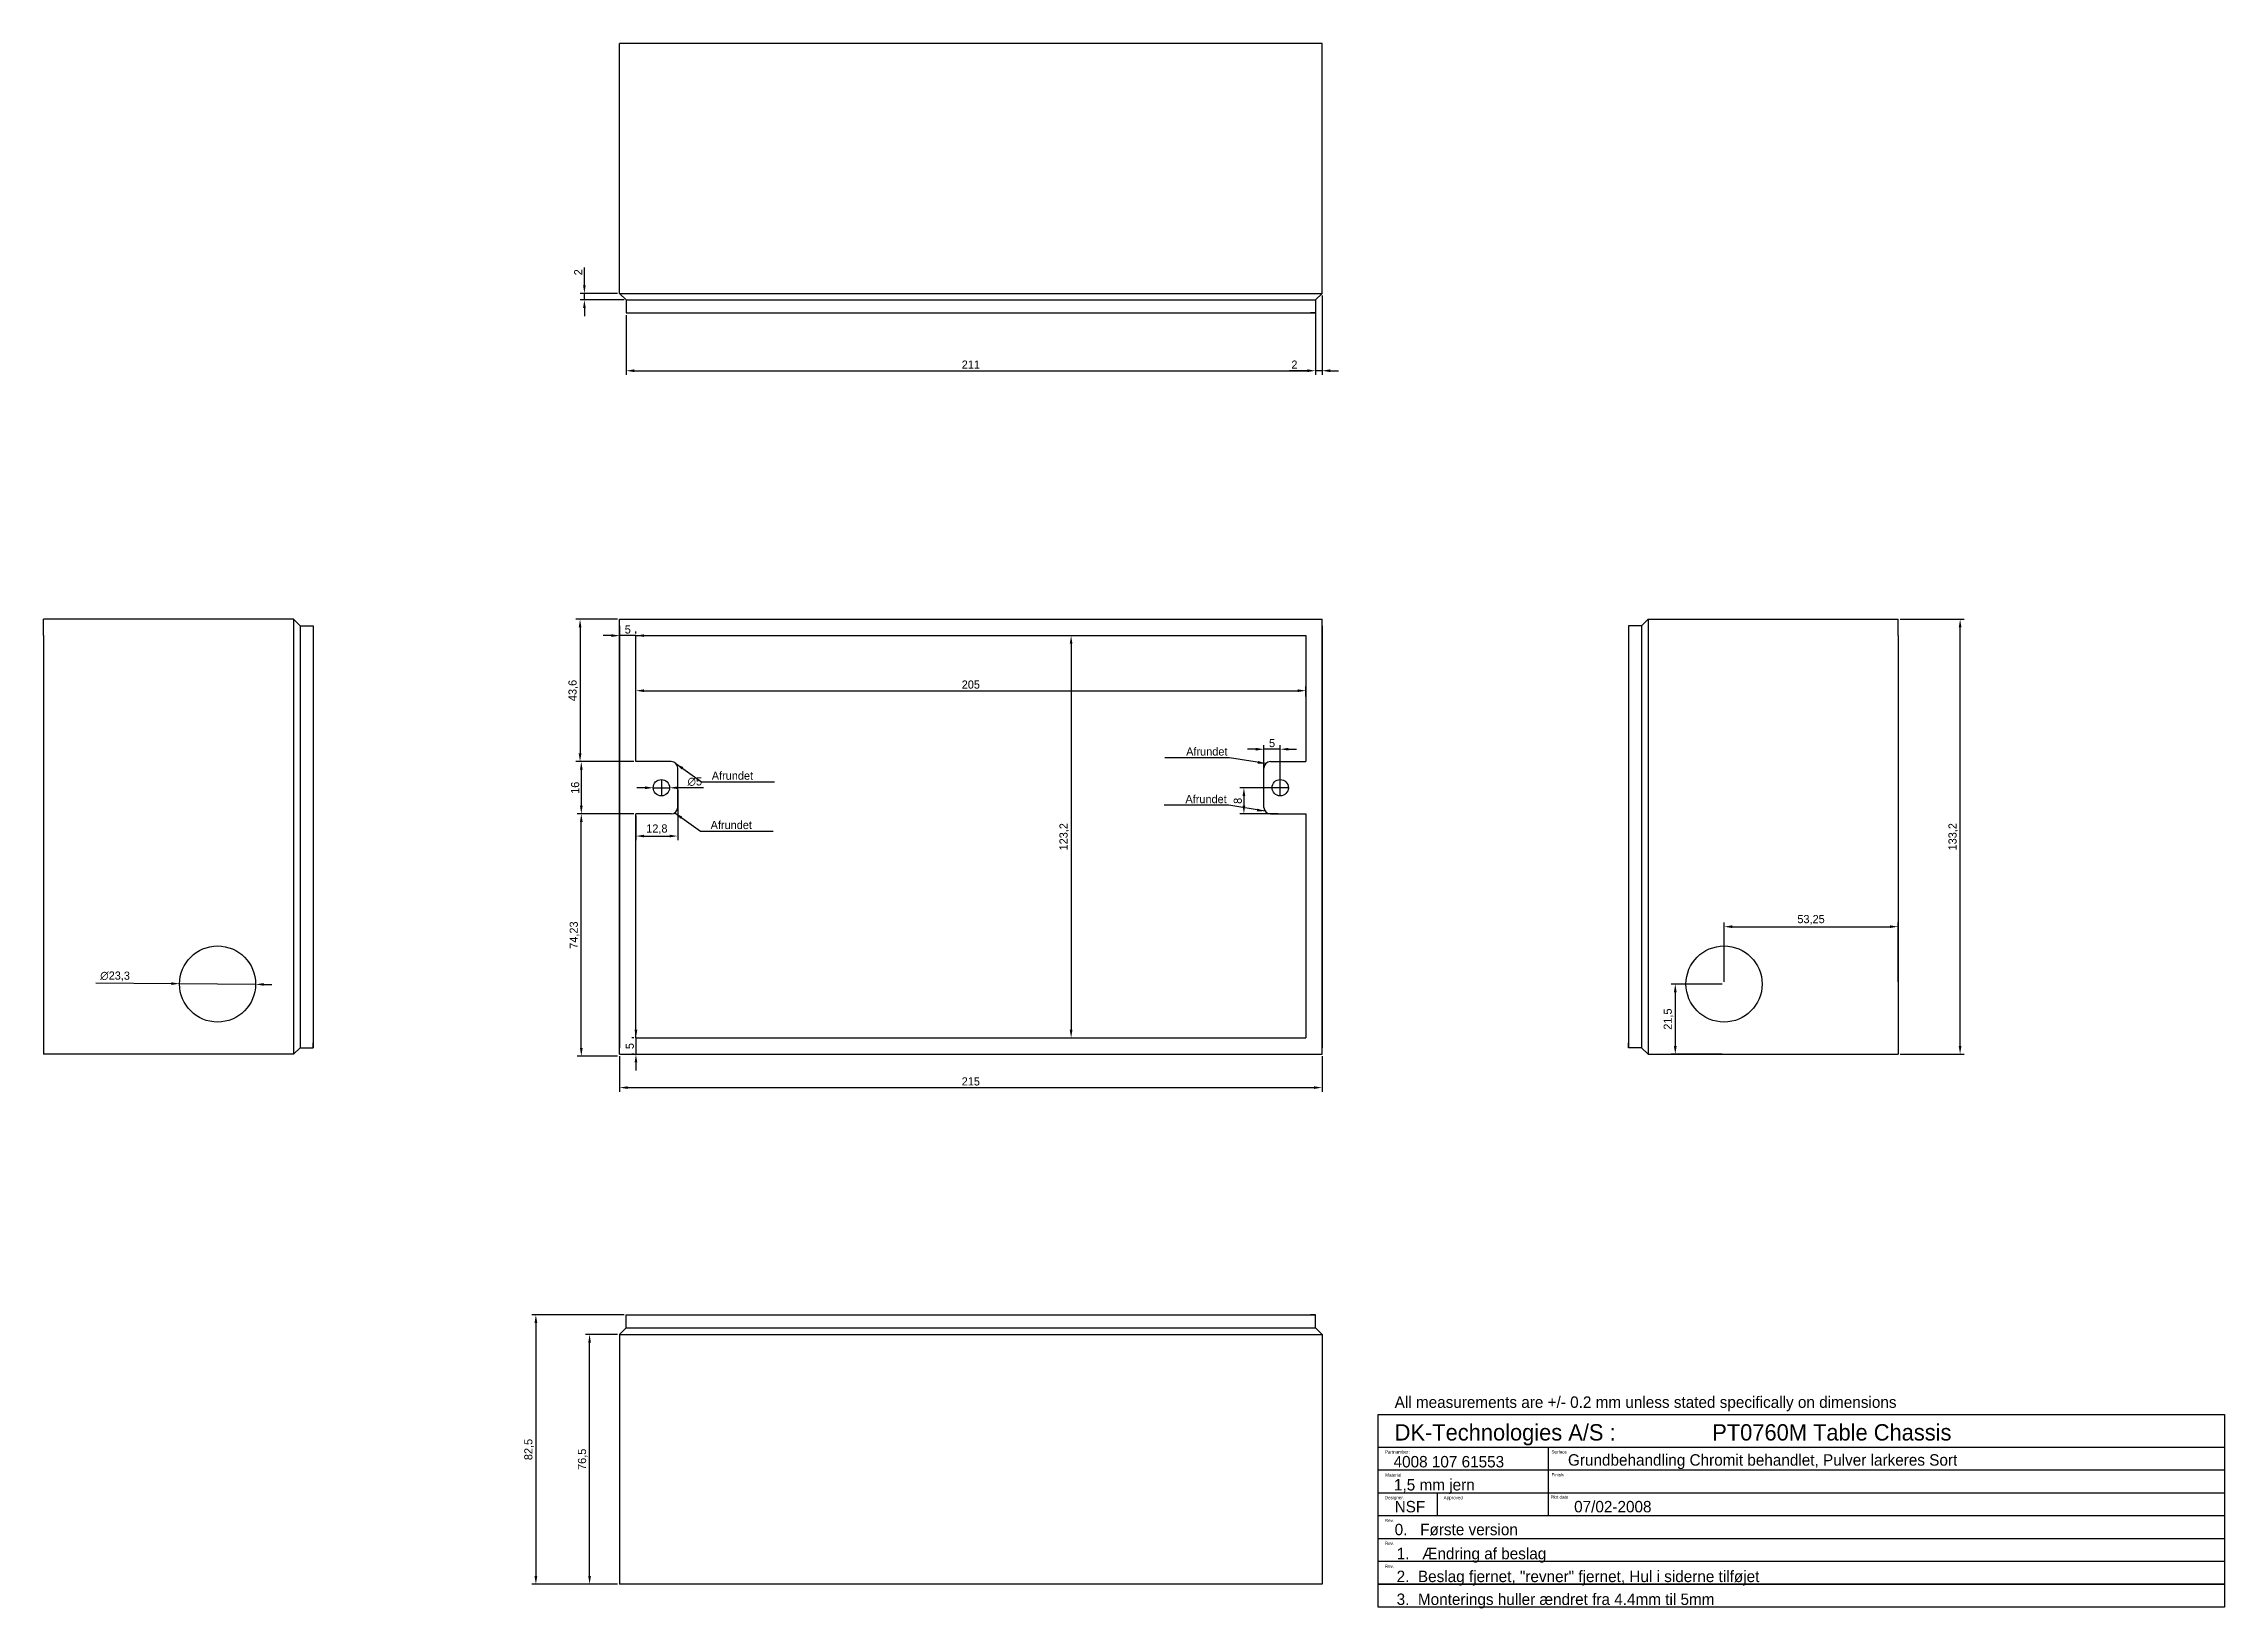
# Model space of a CAD drawing. Header units: millimetres. Extents: x 51 to 718, y -131 to 349.
import ezdxf

# ---------------------------------------------------------------- set-up
doc = ezdxf.new("R2010")
doc.units = ezdxf.units.MM
for name, color, linetype in [('Dementions', 84, 'Continuous'), ('Descriptive Text', 8, 'Continuous'), ('Desktop Cabinet', 7, 'Continuous')]:
    doc.layers.add(name, color=color, linetype=linetype)
doc.dimstyles.new('ISO-25', dxfattribs={"dimtxt": 2.5, "dimasz": 2.5, "dimexe": 1.25, "dimexo": 0.625, "dimtad": 1, "dimtxsty": 'Standard', "dimcen": 2.5, "dimazin": 0, "dimtfac": 1, "dimtmove": 0, "dimatfit": 3, "dimfxl": 0, "dimarcsym": 0})

# ---------------------------------------------------------------- blocks, each defined once
blk = doc.blocks.new('*D27')
at = {"layer": 'Dementions', "color": 0, "lineweight": -2}
for p, q in [((227.12, 38.42), (227.12, 27.57)), ((442.12, 38.42), (442.12, 27.57)), ((229.62, 28.82), (439.62, 28.82))]:
    blk.add_line(p, q, dxfattribs=at)
at = {"layer": 'Dementions', "color": 0}
for points in [[(229.62, 29.24), (229.62, 28.41), (227.12, 28.82)], [(439.62, 29.24), (439.62, 28.41), (442.12, 28.82)]]:
    blk.add_solid(points, dxfattribs=at)
at = {"layer": 'Dementions', "color": 0, "insert": (334.62, 30.7), "char_height": 2.5, "attachment_point": 5}
blk.add_mtext('215', dxfattribs=at)
blk = doc.blocks.new('*D28')
at = {"layer": 'Dementions', "color": 0, "lineweight": -2}
for p, q in [((232.12, 46.54), (232.12, 49.04)), ((231.49, 44.04), (230.87, 44.04)), ((232.12, 44.04), (232.12, 39.04)), ((231.49, 39.04), (230.87, 39.04)), ((232.12, 36.54), (232.12, 34.04))]:
    blk.add_line(p, q, dxfattribs=at)
at = {"layer": 'Dementions', "color": 0}
for points in [[(231.7, 46.54), (232.53, 46.54), (232.12, 44.04)], [(231.7, 36.54), (232.53, 36.54), (232.12, 39.04)]]:
    blk.add_solid(points, dxfattribs=at)
at = {"layer": 'Dementions', "color": 0, "insert": (230.24, 41.54), "char_height": 2.5, "attachment_point": 5, "rotation": 90}
blk.add_mtext('5', dxfattribs=at)
blk = doc.blocks.new('*D29')
at = {"layer": 'Dementions', "color": 0, "lineweight": -2}
for p, q in [((224.62, 167.24), (222.12, 167.24)), ((227.12, 167.87), (227.12, 168.49)), ((232.12, 167.24), (227.12, 167.24)), ((232.12, 167.87), (232.12, 168.49)), ((234.62, 167.24), (237.12, 167.24))]:
    blk.add_line(p, q, dxfattribs=at)
at = {"layer": 'Dementions', "color": 0}
for points in [[(224.62, 167.66), (224.62, 166.83), (227.12, 167.24)], [(234.62, 167.66), (234.62, 166.83), (232.12, 167.24)]]:
    blk.add_solid(points, dxfattribs=at)
at = {"layer": 'Dementions', "color": 0, "insert": (229.62, 169.12), "char_height": 2.5, "attachment_point": 5}
blk.add_mtext('5', dxfattribs=at)
blk = doc.blocks.new('*D30')
at = {"layer": 'Dementions', "color": 0, "lineweight": -2}
for p, q in [((231.49, 112.64), (214.14, 112.64)), ((215.39, 40.92), (215.39, 110.14)), ((226.49, 38.42), (214.14, 38.42))]:
    blk.add_line(p, q, dxfattribs=at)
at = {"layer": 'Dementions', "color": 0}
for points in [[(214.98, 110.14), (215.81, 110.14), (215.39, 112.64)], [(214.98, 40.92), (215.81, 40.92), (215.39, 38.42)]]:
    blk.add_solid(points, dxfattribs=at)
at = {"layer": 'Dementions', "color": 0, "insert": (213.31, 75.53), "char_height": 2.5, "attachment_point": 5, "rotation": 90}
blk.add_mtext('74,23', dxfattribs=at)
blk = doc.blocks.new('*D31')
at = {"layer": 'Dementions', "color": 0, "lineweight": -2}
for p, q in [((226.49, 172.24), (213.76, 172.24)), ((215.01, 169.74), (215.01, 131.14)), ((231.49, 128.64), (213.76, 128.64))]:
    blk.add_line(p, q, dxfattribs=at)
at = {"layer": 'Dementions', "color": 0}
for points in [[(214.6, 169.74), (215.43, 169.74), (215.01, 172.24)], [(214.6, 131.14), (215.43, 131.14), (215.01, 128.64)]]:
    blk.add_solid(points, dxfattribs=at)
at = {"layer": 'Dementions', "color": 0, "insert": (212.93, 150.44), "char_height": 2.5, "attachment_point": 5, "rotation": 90}
blk.add_mtext('43,6', dxfattribs=at)
blk = doc.blocks.new('*D32')
at = {"layer": 'Dementions', "color": 0, "lineweight": -2}
for p, q in [((230.87, 128.64), (214.14, 128.64)), ((215.39, 126.14), (215.39, 115.14)), ((231.49, 112.64), (214.14, 112.64))]:
    blk.add_line(p, q, dxfattribs=at)
at = {"layer": 'Dementions', "color": 0}
for points in [[(214.98, 126.14), (215.81, 126.14), (215.39, 128.64)], [(214.98, 115.14), (215.81, 115.14), (215.39, 112.64)]]:
    blk.add_solid(points, dxfattribs=at)
at = {"layer": 'Dementions', "color": 0, "insert": (213.52, 120.64), "char_height": 2.5, "attachment_point": 5, "rotation": 90}
blk.add_mtext('16', dxfattribs=at)
blk = doc.blocks.new('*D33')
at = {"layer": 'Dementions', "color": 0, "lineweight": -2}
for p, q in [((244.92, 120.02), (244.92, 104.61)), ((232.12, 112.02), (232.12, 104.61)), ((234.62, 105.86), (242.42, 105.86))]:
    blk.add_line(p, q, dxfattribs=at)
at = {"layer": 'Dementions', "color": 0}
for points in [[(234.62, 106.27), (234.62, 105.44), (232.12, 105.86)], [(242.42, 106.27), (242.42, 105.44), (244.92, 105.86)]]:
    blk.add_solid(points, dxfattribs=at)
at = {"layer": 'Dementions', "color": 0, "insert": (238.52, 107.94), "char_height": 2.5, "attachment_point": 5}
blk.add_mtext('12,8', dxfattribs=at)
blk = doc.blocks.new('*D34')
at = {"layer": 'Dementions', "color": 0, "lineweight": -2}
for p, q in [((424.32, 121.27), (424.32, 133.7)), ((429.32, 121.27), (429.32, 133.7)), ((421.82, 132.45), (419.32, 132.45)), ((429.32, 132.45), (424.32, 132.45)), ((431.82, 132.45), (434.32, 132.45))]:
    blk.add_line(p, q, dxfattribs=at)
at = {"layer": 'Dementions', "color": 0}
for points in [[(421.82, 132.87), (421.82, 132.03), (424.32, 132.45)], [(431.82, 132.87), (431.82, 132.03), (429.32, 132.45)]]:
    blk.add_solid(points, dxfattribs=at)
at = {"layer": 'Dementions', "color": 0, "insert": (426.82, 134.32), "char_height": 2.5, "attachment_point": 5}
blk.add_mtext('5', dxfattribs=at)
blk = doc.blocks.new('*D35')
at = {"layer": 'Dementions', "color": 0, "lineweight": -2}
for p, q in [((428.69, 120.64), (416.95, 120.64)), ((418.2, 118.14), (418.2, 115.14)), ((428.69, 112.64), (416.95, 112.64))]:
    blk.add_line(p, q, dxfattribs=at)
at = {"layer": 'Dementions', "color": 0}
for points in [[(417.79, 118.14), (418.62, 118.14), (418.2, 120.64)], [(417.79, 115.14), (418.62, 115.14), (418.2, 112.64)]]:
    blk.add_solid(points, dxfattribs=at)
at = {"layer": 'Dementions', "color": 0, "insert": (416.33, 116.64), "char_height": 2.5, "attachment_point": 5, "rotation": 90}
blk.add_mtext('8', dxfattribs=at)
blk = doc.blocks.new('*D38')
at = {"layer": 'Dementions', "color": 0, "lineweight": -2}
for p, q in [((232.12, 148.57), (232.12, 151.62)), ((234.62, 150.37), (434.62, 150.37)), ((437.12, 148.57), (437.12, 151.62))]:
    blk.add_line(p, q, dxfattribs=at)
at = {"layer": 'Dementions', "color": 0}
for points in [[(234.62, 150.79), (234.62, 149.95), (232.12, 150.37)], [(434.62, 150.79), (434.62, 149.95), (437.12, 150.37)]]:
    blk.add_solid(points, dxfattribs=at)
at = {"layer": 'Dementions', "color": 0, "insert": (334.62, 152.24), "char_height": 2.5, "attachment_point": 5}
blk.add_mtext('205', dxfattribs=at)
blk = doc.blocks.new('*D39')
at = {"layer": 'Dementions', "color": 0, "lineweight": -2}
for p, q in [((362.55, 167.24), (366.56, 167.24)), ((365.31, 164.74), (365.31, 46.54)), ((362.55, 44.04), (366.56, 44.04))]:
    blk.add_line(p, q, dxfattribs=at)
at = {"layer": 'Dementions', "color": 0}
for points in [[(364.89, 164.74), (365.73, 164.74), (365.31, 167.24)], [(364.89, 46.54), (365.73, 46.54), (365.31, 44.04)]]:
    blk.add_solid(points, dxfattribs=at)
at = {"layer": 'Dementions', "color": 0, "insert": (363.23, 105.64), "char_height": 2.5, "attachment_point": 5, "rotation": 90}
blk.add_mtext('123,2', dxfattribs=at)
blk = doc.blocks.new('*D42')
at = {"layer": 'Dementions', "color": 0, "lineweight": -2}
for p, q in [((229.12, 265.42), (229.12, 247.11)), ((440.12, 265.42), (440.12, 247.11)), ((231.62, 248.36), (437.62, 248.36))]:
    blk.add_line(p, q, dxfattribs=at)
at = {"layer": 'Dementions', "color": 0}
for points in [[(231.62, 248.78), (231.62, 247.94), (229.12, 248.36)], [(437.62, 248.78), (437.62, 247.94), (440.12, 248.36)]]:
    blk.add_solid(points, dxfattribs=at)
at = {"layer": 'Dementions', "color": 0, "insert": (334.62, 250.23), "char_height": 2.5, "attachment_point": 5}
blk.add_mtext('211', dxfattribs=at)
blk = doc.blocks.new('*D43')
at = {"layer": 'Dementions', "color": 0, "lineweight": -2}
for p, q in [((564.54, 60.54), (548.99, 60.54)), ((550.24, 58.04), (550.24, 41.54)), ((564.54, 39.04), (548.99, 39.04))]:
    blk.add_line(p, q, dxfattribs=at)
at = {"layer": 'Dementions', "color": 0}
for points in [[(549.82, 58.04), (550.65, 58.04), (550.24, 60.54)], [(549.82, 41.54), (550.65, 41.54), (550.24, 39.04)]]:
    blk.add_solid(points, dxfattribs=at)
at = {"layer": 'Dementions', "color": 0, "insert": (548.15, 49.79), "char_height": 2.5, "attachment_point": 5, "rotation": 90}
blk.add_mtext('21,5', dxfattribs=at)
blk = doc.blocks.new('*D44')
at = {"layer": 'Dementions', "color": 0, "lineweight": -2}
for p, q in [((565.17, 61.17), (565.17, 79.35)), ((567.67, 78.1), (615.92, 78.1)), ((618.42, 61.17), (618.42, 79.35))]:
    blk.add_line(p, q, dxfattribs=at)
at = {"layer": 'Dementions', "color": 0}
for points in [[(567.67, 78.52), (567.67, 77.69), (565.17, 78.1)], [(615.92, 78.52), (615.92, 77.69), (618.42, 78.1)]]:
    blk.add_solid(points, dxfattribs=at)
at = {"layer": 'Dementions', "color": 0, "insert": (591.79, 80.19), "char_height": 2.5, "attachment_point": 5}
blk.add_mtext('53,25', dxfattribs=at)
blk = doc.blocks.new('*D45')
at = {"layer": 'Dementions', "color": 0, "lineweight": -2}
for p, q in [((66.84, 60.87), (89.92, 60.67)), ((115.72, 60.44), (92.42, 60.65)), ((118.22, 60.42), (120.72, 60.4))]:
    blk.add_line(p, q, dxfattribs=at)
at = {"layer": 'Dementions', "color": 0}
for points in [[(89.92, 61.08), (89.91, 60.25), (92.42, 60.65)], [(118.22, 60.84), (118.21, 60.01), (115.72, 60.44)]]:
    blk.add_solid(points, dxfattribs=at)
at = {"layer": 'Dementions', "color": 0, "insert": (72.69, 62.9), "char_height": 2.5, "attachment_point": 5, "rotation": 359.50307}
blk.add_mtext('∅23,3', dxfattribs=at)
blk = doc.blocks.new('*D46')
at = {"layer": 'Dementions', "color": 0, "lineweight": -2}
for p, q in [((440.12, 269.42), (440.12, 247.11)), ((442.12, 271.42), (442.12, 247.11)), ((437.62, 248.36), (432.2, 248.36)), ((442.12, 248.36), (440.12, 248.36)), ((444.62, 248.36), (447.12, 248.36))]:
    blk.add_line(p, q, dxfattribs=at)
at = {"layer": 'Dementions', "color": 0}
for points in [[(437.62, 248.78), (437.62, 247.94), (440.12, 248.36)], [(444.62, 248.78), (444.62, 247.94), (442.12, 248.36)]]:
    blk.add_solid(points, dxfattribs=at)
at = {"layer": 'Dementions', "color": 0, "insert": (433.66, 250.23), "char_height": 2.5, "attachment_point": 5}
blk.add_mtext('2', dxfattribs=at)
blk = doc.blocks.new('*D47')
at = {"layer": 'Dementions', "color": 0, "lineweight": -2}
for p, q in [((216.34, 274.54), (216.34, 279.96)), ((226.49, 272.04), (215.09, 272.04)), ((228.49, 270.04), (215.09, 270.04)), ((216.34, 270.04), (216.34, 272.04)), ((216.34, 267.54), (216.34, 265.04))]:
    blk.add_line(p, q, dxfattribs=at)
at = {"layer": 'Dementions', "color": 0}
for points in [[(215.92, 274.54), (216.75, 274.54), (216.34, 272.04)], [(215.92, 267.54), (216.75, 267.54), (216.34, 270.04)]]:
    blk.add_solid(points, dxfattribs=at)
at = {"layer": 'Dementions', "color": 0, "insert": (214.46, 278.5), "char_height": 2.5, "attachment_point": 5, "rotation": 90}
blk.add_mtext('2', dxfattribs=at)
blk = doc.blocks.new('*D48')
at = {"layer": 'Dementions', "color": 0, "lineweight": -2}
for p, q in [((226.49, -46.76), (216.67, -46.76)), ((217.92, -120.76), (217.92, -49.26)), ((226.49, -123.26), (216.67, -123.26))]:
    blk.add_line(p, q, dxfattribs=at)
at = {"layer": 'Dementions', "color": 0}
for points in [[(217.51, -49.26), (218.34, -49.26), (217.92, -46.76)], [(217.51, -120.76), (218.34, -120.76), (217.92, -123.26)]]:
    blk.add_solid(points, dxfattribs=at)
at = {"layer": 'Dementions', "color": 0, "insert": (215.84, -85.01), "char_height": 2.5, "attachment_point": 5, "rotation": 90}
blk.add_mtext('76,5', dxfattribs=at)
blk = doc.blocks.new('*D49')
at = {"layer": 'Dementions', "color": 0, "lineweight": -2}
for p, q in [((228.49, -40.76), (200.24, -40.76)), ((201.49, -43.26), (201.49, -120.76)), ((226.49, -123.26), (200.24, -123.26))]:
    blk.add_line(p, q, dxfattribs=at)
at = {"layer": 'Dementions', "color": 0}
for points in [[(201.07, -43.26), (201.91, -43.26), (201.49, -40.76)], [(201.07, -120.76), (201.91, -120.76), (201.49, -123.26)]]:
    blk.add_solid(points, dxfattribs=at)
at = {"layer": 'Dementions', "color": 0, "insert": (199.41, -82.01), "char_height": 2.5, "attachment_point": 5, "rotation": 90}
blk.add_mtext('82,5', dxfattribs=at)
blk = doc.blocks.new('*D50')
at = {"layer": 'Dementions', "color": 0, "lineweight": -2}
for p, q in [((619.04, 172.24), (638.66, 172.24)), ((637.41, 41.54), (637.41, 169.74)), ((619.04, 39.04), (638.66, 39.04))]:
    blk.add_line(p, q, dxfattribs=at)
at = {"layer": 'Dementions', "color": 0}
for points in [[(637, 169.74), (637.83, 169.74), (637.41, 172.24)], [(637, 41.54), (637.83, 41.54), (637.41, 39.04)]]:
    blk.add_solid(points, dxfattribs=at)
at = {"layer": 'Dementions', "color": 0, "insert": (635.33, 105.64), "char_height": 2.5, "attachment_point": 5, "rotation": 90}
blk.add_mtext('133,2', dxfattribs=at)
blk = doc.blocks.new('*D52')
at = {"layer": 'Dementions', "color": 0, "lineweight": -2}
for p, q in [((234.92, 120.64), (232.42, 120.64)), ((237.42, 120.64), (242.42, 120.64)), ((252.83, 120.64), (244.92, 120.64))]:
    blk.add_line(p, q, dxfattribs=at)
at = {"layer": 'Dementions', "color": 0}
for points in [[(234.92, 121.06), (234.92, 120.23), (237.42, 120.64)], [(244.92, 121.06), (244.92, 120.23), (242.42, 120.64)]]:
    blk.add_solid(points, dxfattribs=at)
at = {"layer": 'Dementions', "color": 0, "insert": (250.13, 122.52), "char_height": 2.5, "attachment_point": 5}
blk.add_mtext('∅5', dxfattribs=at)

msp = doc.modelspace()

# ---------------------------------------------------------------- linework, layer by layer
for p, q in [((227.117, 272.045), (229.117, 270.045)), ((440.117, 270.045), (442.117, 272.045)), ((127.317, 172.245), (127.317, 39.045)), ((129.317, 170.245), (127.317, 172.245)), ((129.317, 170.245), (129.317, 41.045)), ((539.917, 170.245), (541.917, 172.245)), ((539.917, 170.245), (539.917, 41.045)), ((541.917, 172.245), (541.917, 39.045)), ((237.417, 120.645), (242.417, 120.645)), ((239.917, 123.145), (239.917, 118.145)), ((431.817, 120.645), (426.817, 120.645)), ((429.317, 118.145), (429.317, 123.145)), ((129.317, 41.045), (127.317, 39.045)), ((539.917, 41.045), (541.917, 39.045)), ((229.117, -44.755), (227.117, -46.755)), ((440.117, -44.755), (442.117, -46.755))]:
    msp.add_line(p, q)
for centre in [(239.917, 120.645), (429.317, 120.645)]:
    msp.add_circle(centre, 2.5)
at = {"layer": 'Descriptive Text'}
for p, q in [((459.344, -71.255), (718.305, -71.255)), ((459.344, -130.255), (459.344, -71.255)), ((718.305, -71.255), (718.305, -130.255)), ((459.344, -81.255), (718.305, -81.255)), ((511.344, -81.255), (511.344, -88.255)), ((459.344, -88.255), (718.305, -88.255)), ((511.344, -88.255), (511.344, -95.255)), ((459.344, -95.255), (718.305, -95.255)), ((477.344, -95.255), (477.344, -102.255)), ((511.344, -95.255), (511.344, -102.255)), ((459.344, -102.255), (718.305, -102.255)), ((459.344, -109.255), (718.305, -109.255)), ((459.344, -116.255), (718.305, -116.255)), ((718.305, -123.255), (459.344, -123.255)), ((459.344, -123.255), (718.305, -123.255)), ((718.305, -130.255), (459.344, -130.255))]:
    msp.add_line(p, q, dxfattribs=at)
at = {"layer": 'Desktop Cabinet', "color": 0, "ltscale": 0.1}
for p, q in [((227.117, 272.045), (227.117, 348.545)), ((442.117, 272.045), (442.117, 348.545)), ((229.117, 270.045), (229.117, 266.045)), ((440.117, 270.045), (440.117, 266.045)), ((127.317, 172.245), (50.817, 172.245)), ((129.317, 170.245), (133.317, 170.245)), ((227.117, 170.245), (227.117, 41.045)), ((437.117, 167.245), (437.117, 128.645)), ((442.117, 170.245), (442.117, 41.045)), ((539.917, 170.245), (535.917, 170.245)), ((541.917, 172.245), (618.417, 172.245)), ((437.117, 112.645), (437.117, 44.045)), ((129.317, 41.045), (133.317, 41.045)), ((539.917, 41.045), (535.917, 41.045)), ((127.317, 39.045), (50.817, 39.045)), ((541.917, 39.045), (618.417, 39.045)), ((229.117, -44.755), (229.117, -40.755)), ((440.117, -44.755), (440.117, -40.755)), ((227.117, -46.755), (227.117, -123.255)), ((442.117, -46.755), (442.117, -123.255))]:
    msp.add_line(p, q, dxfattribs=at)
at = {"layer": 'Desktop Cabinet'}
for p, q in [((442.117, 348.545), (227.117, 348.545)), ((227.117, 272.045), (442.117, 272.045)), ((229.117, 270.045), (440.117, 270.045)), ((229.117, 266.045), (230.617, 266.045)), ((229.117, 266.045), (440.117, 266.045)), ((440.117, 266.045), (438.617, 266.045)), ((50.817, 167.245), (50.817, 172.245)), ((50.817, 167.245), (50.817, 39.045)), ((133.317, 170.245), (133.317, 41.045)), ((133.317, 170.245), (133.317, 168.745)), ((227.117, 39.045), (227.117, 172.245)), ((227.117, 172.245), (442.117, 172.245)), ((232.117, 167.245), (437.117, 167.245)), ((232.117, 128.645), (232.117, 167.245)), ((442.117, 39.045), (442.117, 172.245)), ((535.917, 170.245), (535.917, 41.045)), ((535.917, 170.245), (535.917, 168.745)), ((618.417, 167.245), (618.417, 172.245)), ((618.417, 167.245), (618.417, 39.045)), ((242.917, 128.645), (232.117, 128.645)), ((426.317, 128.645), (437.117, 128.645)), ((244.917, 114.645), (244.917, 126.645)), ((424.317, 114.645), (424.317, 126.645)), ((242.917, 112.645), (232.117, 112.645)), ((232.117, 44.045), (232.117, 112.645)), ((426.317, 112.645), (437.117, 112.645)), ((133.317, 41.045), (133.317, 42.545)), ((232.117, 44.045), (437.117, 44.045)), ((535.917, 41.045), (535.917, 42.545)), ((227.117, 39.045), (442.117, 39.045)), ((229.117, -40.755), (440.117, -40.755)), ((229.117, -40.755), (230.617, -40.755)), ((229.117, -44.755), (440.117, -44.755)), ((440.117, -40.755), (438.617, -40.755)), ((227.117, -46.755), (442.117, -46.755)), ((442.117, -123.255), (227.117, -123.255))]:
    msp.add_line(p, q, dxfattribs=at)
at = {"layer": 'Desktop Cabinet', "ltscale": 0.25}
for centre in [(104.067, 60.545), (565.167, 60.545)]:
    msp.add_circle(centre, 11.65, dxfattribs=at)
at = {"layer": 'Desktop Cabinet'}
for centre, start, end in [((242.917, 126.645), 0, 90), ((426.317, 126.645), 90, 180), ((242.917, 114.645), 270, 0), ((426.317, 114.645), 180, 270)]:
    msp.add_arc(centre, 2, start, end, dxfattribs=at)

# ---------------------------------------------------------------- texts
at = {"layer": 'Dementions', "char_height": 2.5}
for insert, attachment_point in [((413.165, 130.469), 9), ((255.325, 123.065), 7), ((412.94, 115.892), 9), ((254.978, 107.96), 7)]:
    msp.add_mtext('Afrundet', dxfattribs=dict(at, insert=insert, attachment_point=attachment_point))
at = {"layer": 'Descriptive Text'}
for s, height, p in [('All measurements are +/- 0.2 mm unless stated specifically on dimensions', 3.5, (464.344, -69.255)), ('DK-Technologies A/S :', 5, (464.344, -79.255)), ('PT0760M Table Chassis', 5, (561.553, -79.255)), ('Partnumber:', 1, (461.344, -83.255)), ('4008 107 61553', 3.5, (464.014, -87.491)), ('Surface', 1, (512.344, -83.255)), ('Grundbehandling Chromit behandlet, Pulver larkeres Sort', 3.5, (517.394, -86.955)), ('Material', 1, (461.468, -90.32)), ('1,5 mm jern', 3.5, (464.138, -94.555)), ('Finish', 1, (512.344, -90.255)), ('Designer.', 1, (461.344, -97.255)), ('NSF', 3.5, (464.344, -101.255)), ('Approved', 1, (479.344, -97.255)), ('Plot date', 1, (512.044, -97.055)), ('07/02-2008', 3.5, (519.278, -101.255)), ('Rev.', 1, (461.344, -104.255)), ('0.   Første version', 3.5, (464.344, -108.255)), ('Rev.', 1, (461.344, -111.255)), ('1.   Ændring af beslag', 3.5, (464.959, -115.617)), ('Rev.', 1, (461.344, -118.255)), ('2.  Beslag fjernet, "revner" fjernet, Hul i siderne tilføjet', 3.5, (464.959, -122.617)), ('3.  Monterings huller ændret fra 4.4mm til 5mm', 3.5, (464.959, -129.617))]:
    msp.add_text(s, height=height, dxfattribs=at).set_placement(p)

# ---------------------------------------------------------------- dimensions: what is measured, and where the dimension line sits
at = {"layer": 'Dementions'}
for base, p1, p2, picture, middle in [((216.338, 272.045), (229.117, 270.045), (227.117, 272.045), '*D47', (214.463, 278.503)), ((365.31, 44.045), (361.926, 167.245), (361.926, 44.045), '*D39', (363.227, 105.645)), ((637.412, 172.245), (618.417, 39.045), (618.417, 172.245), '*D50', (635.329, 105.645)), ((215.394, 112.645), (231.492, 128.645), (232.117, 112.645), '*D32', (213.519, 120.645)), ((418.204, 112.645), (429.317, 120.645), (429.317, 112.645), '*D35', (416.329, 116.645)), ((215.393692027, 112.644666098), (227.117231648, 38.419666098), (232.117231648, 112.644666098), '*D30', (213.310358694, 75.532166098)), ((550.235, 39.045), (565.167, 60.545), (565.167, 39.045), '*D43', (548.152, 49.795)), ((232.117, 39.045), (232.117, 44.045), (232.117, 39.045), '*D28', (230.242, 41.545)), ((201.492, -123.255), (229.117, -40.755), (227.117, -123.255), '*D49', (199.408, -82.005)), ((217.924, -46.755), (227.117, -123.255), (227.117, -46.755), '*D48', (215.84, -85.005))]:
    dim = msp.add_linear_dim(base=base, p1=p1, p2=p2, angle=90, dimstyle='ISO-25', dxfattribs=at)
    dim.commit()
    dim.dimension.update_dxf_attribs({"geometry": picture, "text_midpoint": middle})
for base, p1, p2, picture, middle in [((440.117, 248.359), (442.117, 272.045), (440.117, 270.045), '*D46', (433.659, 250.234)), ((440.117, 248.359), (229.117, 266.045), (440.117, 266.045), '*D42', (334.617, 250.234)), ((227.117, 167.245), (232.117, 167.245), (227.117, 167.245), '*D29', (229.617, 169.12)), ((437.117, 150.369), (232.117, 147.945), (437.117, 147.945), '*D38', (334.617, 152.244)), ((424.317, 132.449), (429.317, 120.645), (424.317, 120.645), '*D34', (426.817, 134.324)), ((244.917, 105.856), (232.117, 112.645), (244.917, 120.645), '*D33', (238.517, 107.939)), ((618.417, 78.102), (565.167, 60.545), (618.417, 60.545), '*D44', (591.792, 80.186)), ((442.117, 28.824), (227.117, 39.045), (442.117, 39.045), '*D27', (334.617, 30.699))]:
    dim = msp.add_linear_dim(base=base, p1=p1, p2=p2, dimstyle='ISO-25', dxfattribs=at)
    dim.commit()
    dim.dimension.update_dxf_attribs({"geometry": picture, "text_midpoint": middle})
dim = msp.add_linear_dim(base=(215.013, 128.645), p1=(227.117, 172.245), p2=(232.117, 128.645), angle=90, dimstyle='ISO-25', dxfattribs=at)
dim.commit()
dim.dimension.update_dxf_attribs({"geometry": '*D31', "text_midpoint": (215.013, 150.445), "dimtype": 160})
dim = msp.add_diameter_dim_2p(p1=(237.417, 120.645), p2=(242.417, 120.645), dimstyle='ISO-25', dxfattribs=at)
dim.commit()
dim.dimension.update_dxf_attribs({"geometry": '*D52', "text_midpoint": (250.126, 122.52)})
dim = msp.add_diameter_dim_2p(p1=(115.717, 60.444), p2=(92.418, 60.646), dimstyle='ISO-25', dxfattribs=at)
dim.commit()
dim.dimension.update_dxf_attribs({"geometry": '*D45', "text_midpoint": (72.672, 60.817), "dimtype": 163})

# ---------------------------------------------------------------- leaders
at = {"layer": 'Dementions', "annotation_type": 0, "has_hookline": 1, "text_width": 19.167}
for points, hookline_direction in [([(244.331, 128.059), (252.2, 122.44), (254.7, 122.44)], 0), ([(424.903, 128.059), (413.79, 129.844)], 1), ([(424.678, 113.482), (413.565, 115.267)], 1), ([(243.984, 112.953), (251.853, 107.335), (254.353, 107.335)], 0)]:
    msp.add_leader(points, dimstyle='ISO-25', dxfattribs=dict(at, hookline_direction=hookline_direction))

doc.saveas('drawing.dxf')
